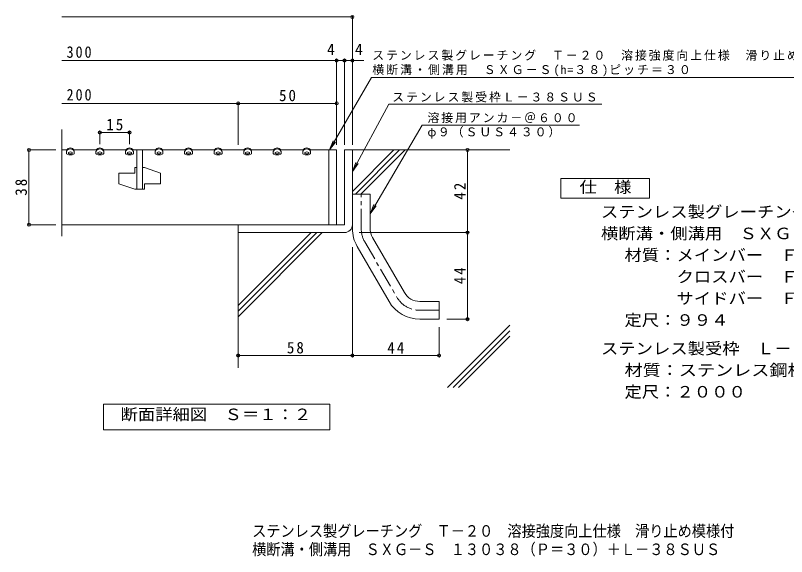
# Model space of a CAD drawing. Units: millimetres on the paper, enlarged 10 times, with parts at other scales. Extents: x -1397 to 1583, y -1380 to 1113.
# Drawn here: x -1397 to 560, y -1380 to -5 of the extents above; entities that cross this region are included whole.
import ezdxf
from ezdxf.enums import TextEntityAlignment as Align

# ---------------------------------------------------------------- set-up
doc = ezdxf.new("R2010")
doc.units = ezdxf.units.MM
doc.header["$LTSCALE"] = 10
doc.header["$PDMODE"] = 32
doc.header["$PDSIZE"] = 8
doc.linetypes.add('CHAIN1', pattern=[8, 5, -1, 1, -1])
for name, color, linetype, lineweight in [('D-0', 3, 'Continuous', 9), ('D-1', 2, 'Continuous', 9), ('D-2', 3, 'Continuous', 9), ('D-4', 7, 'Continuous', 9), ('D-5', 7, 'Continuous', 9), ('D-6', 6, 'Continuous', 9), ('F-5_F-5ﾚｲﾔ', 2, 'Continuous', 9)]:
    doc.layers.add(name, color=color, linetype=linetype, lineweight=lineweight)
doc.layers.add('F-0_F-0ﾚｲﾔ', color=6, linetype='Continuous')
doc.styles.add('ＭＳ ゴシック', font='')
doc.styles.get('ＭＳ ゴシック').set_extended_font_data('MS Gothic')

msp = doc.modelspace()

# ---------------------------------------------------------------- linework, layer by layer
at = {"layer": 'D-0', "color": 7}
for p, q in [((-1183.01, -331.59), (-1183.01, -299.05)), ((-1183.01, -302.05), (-1108.01, -302.05)), ((-1108.01, -331.59), (-1108.01, -299.05))]:
    msp.add_line(p, q, dxfattribs=at)
at = {"layer": 'D-0'}
for p, q in [((-1267.37, -346.49), (-1279.71, -346.49)), ((-1268.02, -355.21), (-1268.02, -350.74)), ((-1192.37, -346.49), (-1248.67, -346.49)), ((-1248.02, -355.21), (-1248.02, -350.74)), ((-1193.02, -355.21), (-1193.02, -350.74)), ((-1117.37, -346.49), (-1173.67, -346.49)), ((-1173.02, -355.21), (-1173.02, -350.74)), ((-1118.02, -355.21), (-1118.02, -350.74)), ((-1042.37, -346.49), (-1098.67, -346.49)), ((-1098.02, -355.21), (-1098.02, -350.74)), ((-1043.02, -355.21), (-1043.02, -350.74)), ((-967.37, -346.49), (-1023.67, -346.49)), ((-1023.02, -355.21), (-1023.02, -350.74)), ((-968.02, -355.21), (-968.02, -350.74)), ((-892.37, -346.49), (-948.67, -346.49)), ((-948.02, -355.21), (-948.02, -350.74)), ((-893.02, -355.21), (-893.02, -350.74)), ((-817.37, -346.49), (-873.67, -346.49)), ((-873.02, -355.21), (-873.02, -350.74)), ((-818.02, -355.21), (-818.02, -350.74)), ((-742.37, -346.49), (-798.67, -346.49)), ((-798.02, -355.21), (-798.02, -350.74)), ((-743.02, -355.21), (-743.02, -350.74)), ((-667.37, -346.49), (-723.67, -346.49)), ((-723.02, -355.21), (-723.02, -350.74)), ((-668.02, -355.21), (-668.02, -350.74)), ((-582.04, -346.49), (-648.67, -346.49)), ((-648.02, -355.21), (-648.02, -350.74)), ((-1263.02, -355.93), (-1263.02, -352.67)), ((-1253.02, -355.93), (-1253.02, -352.67)), ((-1188.02, -355.93), (-1188.02, -352.67)), ((-1178.02, -355.93), (-1178.02, -352.67)), ((-1113.02, -355.93), (-1113.02, -352.67)), ((-1103.02, -355.93), (-1103.02, -352.67)), ((-1038.02, -355.93), (-1038.02, -352.67)), ((-1028.02, -355.93), (-1028.02, -352.67)), ((-963.02, -355.93), (-963.02, -352.67)), ((-953.02, -355.93), (-953.02, -352.67)), ((-888.02, -355.93), (-888.02, -352.67)), ((-878.02, -355.93), (-878.02, -352.67)), ((-813.02, -355.93), (-813.02, -352.67)), ((-803.02, -355.93), (-803.02, -352.67)), ((-738.02, -355.93), (-738.02, -352.67)), ((-728.02, -355.93), (-728.02, -352.67)), ((-663.02, -355.93), (-663.02, -352.67)), ((-653.02, -355.93), (-653.02, -352.67))]:
    msp.add_line(p, q, dxfattribs=at)
for centre, radius, start, end in [((-1265.52, -350.74), 2.5, 148.99734, 180), ((-1258.02, -355.24), 11.25, 31.00233, 148.99767), ((-1258.02, -352.74), 11.25, 33.74878, 146.25122), ((-1258.02, -362.74), 11.25, 63.6122, 116.3878), ((-1250.52, -350.74), 2.5, 0, 31.00266), ((-1190.52, -350.74), 2.5, 148.99734, 180), ((-1183.02, -355.24), 11.25, 31.00233, 148.99767), ((-1183.02, -352.74), 11.25, 33.74878, 146.25122), ((-1183.02, -362.74), 11.25, 63.6122, 116.3878), ((-1175.52, -350.74), 2.5, 0, 31.00266), ((-1115.52, -350.74), 2.5, 148.99734, 180), ((-1108.02, -355.24), 11.25, 31.00233, 148.99767), ((-1108.02, -352.74), 11.25, 33.74861, 146.25139), ((-1108.02, -362.74), 11.25, 63.6122, 116.3878), ((-1100.52, -350.74), 2.5, 0, 31.00266), ((-1040.52, -350.74), 2.5, 148.99734, 180), ((-1033.02, -355.24), 11.25, 31.00233, 148.99767), ((-1033.02, -352.74), 11.25, 33.74861, 146.25139), ((-1033.02, -362.74), 11.25, 63.6122, 116.3878), ((-1025.52, -350.74), 2.5, 0, 31.00266), ((-965.52, -350.74), 2.5, 148.99734, 180), ((-958.02, -355.24), 11.25, 31.00233, 148.99767), ((-958.02, -352.74), 11.25, 33.74861, 146.25139), ((-958.02, -362.74), 11.25, 63.6122, 116.3878), ((-950.52, -350.74), 2.5, 0, 31.00266), ((-890.52, -350.74), 2.5, 148.99734, 180), ((-883.02, -355.24), 11.25, 31.00233, 148.99767), ((-883.02, -352.74), 11.25, 33.74861, 146.25139), ((-883.02, -362.74), 11.25, 63.6122, 116.3878), ((-875.52, -350.74), 2.5, 0, 31.00266), ((-815.52, -350.74), 2.5, 148.99734, 180), ((-808.02, -355.24), 11.25, 31.00233, 148.99767), ((-808.02, -352.74), 11.25, 33.74861, 146.25139), ((-808.02, -362.74), 11.25, 63.6122, 116.3878), ((-800.52, -350.74), 2.5, 0, 31.00266), ((-740.52, -350.74), 2.5, 148.99734, 180), ((-733.02, -355.24), 11.25, 31.00233, 148.99767), ((-733.02, -352.74), 11.25, 33.74861, 146.25139), ((-733.02, -362.74), 11.25, 63.6122, 116.3878), ((-725.52, -350.74), 2.5, 0, 31.00266), ((-665.52, -350.74), 2.5, 148.99734, 180), ((-658.02, -355.24), 11.25, 31.00233, 148.99767), ((-658.02, -352.74), 11.25, 33.74861, 146.25139), ((-658.02, -362.74), 11.25, 63.6122, 116.3878), ((-650.52, -350.74), 2.5, 0, 31.00266), ((-1265.52, -355.21), 2.5, 180, 250.5285), ((-1258.02, -333.99), 25, 250.52866, 289.47134), ((-1258.02, -333.99), 22.5, 257.16035, 282.83965), ((-1250.52, -355.21), 2.5, 289.4715, 0), ((-1190.52, -355.21), 2.5, 180, 250.5285), ((-1183.02, -333.99), 25, 250.52866, 289.47134), ((-1183.02, -333.99), 22.5, 257.16035, 282.83965), ((-1175.52, -355.21), 2.5, 289.4715, 0), ((-1115.52, -355.21), 2.5, 180, 250.5285), ((-1108.02, -333.99), 25, 250.52866, 289.47134), ((-1108.02, -333.99), 22.5, 257.16035, 282.83965), ((-1100.52, -355.21), 2.5, 289.4715, 0), ((-1040.52, -355.21), 2.5, 180, 250.5285), ((-1033.02, -333.99), 25, 250.52866, 289.47134), ((-1033.02, -333.99), 22.5, 257.16035, 282.83965), ((-1025.52, -355.21), 2.5, 289.4715, 0), ((-965.52, -355.21), 2.5, 180, 250.5285), ((-958.02, -333.99), 25, 250.52866, 289.47134), ((-958.02, -333.99), 22.5, 257.16035, 282.83965), ((-950.52, -355.21), 2.5, 289.4715, 0), ((-890.52, -355.21), 2.5, 180, 250.5285), ((-883.02, -333.99), 25, 250.52866, 289.47134), ((-883.02, -333.99), 22.5, 257.16035, 282.83965), ((-875.52, -355.21), 2.5, 289.4715, 0), ((-815.52, -355.21), 2.5, 180, 250.5285), ((-808.02, -333.99), 25, 250.52866, 289.47134), ((-808.02, -333.99), 22.5, 257.16035, 282.83965), ((-800.52, -355.21), 2.5, 289.4715, 0), ((-740.52, -355.21), 2.5, 180, 250.5285), ((-733.02, -333.99), 25, 250.52866, 289.47134), ((-733.02, -333.99), 22.5, 257.16035, 282.83965), ((-725.52, -355.21), 2.5, 289.4715, 0), ((-665.52, -355.21), 2.5, 180, 250.5285), ((-658.02, -333.99), 25, 250.52866, 289.47134), ((-658.02, -333.99), 22.5, 257.16035, 282.83965), ((-650.52, -355.21), 2.5, 289.4715, 0)]:
    msp.add_arc(centre, radius, start, end, dxfattribs=at)
at = {"layer": 'D-0', "color": 7}
for p in [(-1183.01, -302.05), (-1108.01, -302.05)]:
    msp.add_point(p, dxfattribs=at)
at = {"layer": 'D-1'}
for p, q in [((-562.04, -346.49), (-542.04, -346.49)), ((-562.04, -346.49), (-562.04, -536.49)), ((-542.04, -346.49), (-542.04, -546.42)), ((-542.04, -458.49), (-497.04, -458.49)), ((-497.04, -546.42), (-497.04, -458.49)), ((-832.04, -536.49), (-832.04, -556.49)), ((-562.04, -536.49), (-832.04, -536.49)), ((-562.04, -556.49), (-832.04, -556.49)), ((-410.03, -709.01), (-491, -568.94)), ((-529.96, -591.46), (-448.99, -731.53)), ((-371.07, -731.49), (-322.04, -731.49)), ((-322.04, -776.49), (-322.04, -731.49)), ((-322.04, -776.49), (-371.07, -776.49))]:
    msp.add_line(p, q, dxfattribs=at)
at = {"layer": 'D-1', "linetype": 'CHAIN1'}
for p, q in [((-519.54, -546.42), (-519.54, -458.49)), ((-510.48, -580.2), (-429.51, -720.27)), ((-371.07, -753.99), (-322.04, -753.99))]:
    msp.add_line(p, q, dxfattribs=at)
at = {"layer": 'D-1'}
for centre, radius, start, end in [((-562.04, -536.49), 20, 270, 0), ((-452.04, -546.42), 90, 180, 210.0294), ((-452.04, -546.42), 45, 180, 210.02954), ((-371.07, -686.49), 45, 210.02954, 270), ((-371.07, -686.49), 90, 210.02939, 270)]:
    msp.add_arc(centre, radius, start, end, dxfattribs=at)
at = {"layer": 'D-1', "linetype": 'CHAIN1'}
for centre, start, end in [((-452.04, -546.42), 180, 210.02942), ((-371.07, -686.49), 210.02939, 270)]:
    msp.add_arc(centre, 67.5, start, end, dxfattribs=at)
at = {"layer": 'D-2'}
for p, q in [((-1279.71, -565.3), (-1279.71, -294.41)), ((-1089.54, -346.49), (-1089.54, -446.49)), ((-1074.54, -346.49), (-1074.54, -446.49)), ((-602.04, -346.49), (-602.04, -536.49)), ((-582.04, -346.49), (-582.04, -536.49)), ((-1094.54, -391.49), (-1094.54, -405.24)), ((-1089.54, -391.49), (-1094.54, -391.49)), ((-1069.54, -391.49), (-1074.54, -391.49)), ((-1069.54, -391.49), (-1029.54, -405.24)), ((-1134.54, -405.24), (-1134.54, -432.74)), ((-1134.54, -405.24), (-1094.54, -405.24)), ((-1029.54, -405.24), (-1029.54, -432.74)), ((-1134.54, -432.74), (-1094.54, -446.49)), ((-1069.54, -446.49), (-1094.54, -446.49)), ((-1069.54, -432.74), (-1069.54, -446.49)), ((-1069.54, -432.74), (-1029.54, -432.74)), ((-1279.71, -536.49), (-582.04, -536.49))]:
    msp.add_line(p, q, dxfattribs=at)
at = {"layer": 'D-4'}
for p, q in [((-1279.71, -8.63), (-542.04, -8.63)), ((-542.04, -333.54), (-542.04, -5.63)), ((-582.04, -333.54), (-582.04, -116.32)), ((-562.04, -333.54), (-562.04, -116.32)), ((-1279.71, -119.32), (-582.04, -119.32)), ((-582.04, -119.32), (-567.04, -119.32)), ((-567.04, -119.32), (-512.67, -119.32)), ((-1279.71, -228.07), (-832.04, -228.07)), ((-832.04, -333.54), (-832.04, -225.07)), ((-832.04, -228.07), (-582.04, -228.07)), ((-1294.71, -346.49), (-1366.03, -346.49)), ((-1363.03, -536.49), (-1363.03, -346.49)), ((-249.73, -346.49), (-249.73, -556.49)), ((-542.04, -401.49), (-533.12, -378.14)), ((-542.04, -401.49), (-527.38, -381.24)), ((-497.04, -508.5), (-487.34, -485.46)), ((-497.04, -508.5), (-481.7, -488.75)), ((-1294.71, -536.49), (-1366.03, -536.49)), ((-246.73, -556.49), (-524.66, -556.49)), ((-249.73, -556.49), (-249.73, -776.49)), ((-542.04, -871.9), (-542.04, -593.36)), ((-246.73, -776.49), (-302.04, -776.49)), ((-322.04, -871.9), (-322.04, -796.49)), ((-832.04, -868.9), (-542.04, -868.9)), ((-542.04, -868.9), (-322.04, -868.9))]:
    msp.add_line(p, q, dxfattribs=at)
for p in [(-542.04, -8.63), (-582.04, -119.32), (-562.04, -119.32), (-542.04, -119.32), (-832.04, -228.07), (-582.04, -228.07), (-1363.03, -346.49), (-249.73, -346.49), (-1363.03, -536.49), (-249.73, -556.49), (-249.73, -776.49), (-832.04, -868.9), (-542.04, -868.9), (-322.04, -868.9)]:
    msp.add_point(p, dxfattribs=at)
at = {"layer": 'D-5'}
for p, q in [((-600.34, -346.49), (-493.91, -162.16)), ((-493.91, -162.16), (697.6, -162.16)), ((-542.04, -401.49), (-449.64, -230.55)), ((-449.64, -230.55), (91.34, -230.55)), ((-365.19, -283.15), (-497.04, -508.5)), ((-365.19, -283.15), (34.33, -283.15)), ((-600.34, -346.49), (-590.77, -323.4)), ((-600.34, -346.49), (-585.12, -326.66))]:
    msp.add_line(p, q, dxfattribs=at)
msp.add_lwpolyline([(-1174.03, -1057.83), (-1174.03, -992.83), (-599.03, -992.83), (-599.03, -1057.83)], close=True, dxfattribs=at)
at = {"layer": 'D-6'}
for p, q in [((-542.04, -346.49), (-142.04, -346.49)), ((-542.04, -451.84), (-436.69, -346.49)), ((-534.55, -458.49), (-422.55, -346.49)), ((-520.41, -458.49), (-408.41, -346.49)), ((-832.04, -556.49), (-832.04, -900.48)), ((-832.04, -770.12), (-618.41, -556.49)), ((-832.04, -755.98), (-632.55, -556.49)), ((-832.04, -741.84), (-646.69, -556.49)), ((-300.55, -950.28), (-142.04, -791.77)), ((-286.41, -950.28), (-142.04, -805.91)), ((-272.27, -950.28), (-142.04, -820.05))]:
    msp.add_line(p, q, dxfattribs=at)
at = {"layer": 'F-5_F-5ﾚｲﾔ', "color": 7}
msp.add_lwpolyline([(-13.07, -469.17), (-13.07, -419.17), (211.93, -419.17), (211.93, -469.17)], close=True, dxfattribs=at)

# ---------------------------------------------------------------- texts
at = {"layer": 'D-0', "color": 2, "insert": (-1166.76, -297.05), "char_height": 29.33, "attachment_point": 7, "style": 'ＭＳ ゴシック'}
msp.add_mtext('\\T1.27;\\W0.95;15', dxfattribs=at)
at = {"layer": 'D-4', "color": 2, "style": 'ＭＳ ゴシック'}
for p in [(-606.38, -114.32), (-535.43, -114.32)]:
    msp.add_text('4', height=29.33, dxfattribs=at).set_placement(p, align=Align.BOTTOM_LEFT)
at = {"layer": 'D-4', "color": 2, "char_height": 29.33, "attachment_point": 7, "style": 'ＭＳ ゴシック'}
for s, insert in [('\\T1.27;\\W0.9;300', (-1267.68, -112.75)), ('\\T1.27;\\W0.9;200', (-1267.68, -221.22)), ('\\T1.27;\\W0.95;50', (-728.29, -223.07)), ('\\T1.27;\\W0.95;58', (-708.29, -863.9)), ('\\T1.27;\\W0.95;44', (-453.29, -863.9))]:
    msp.add_mtext(s, dxfattribs=dict(at, insert=insert))
at = {"layer": 'D-4', "color": 2, "char_height": 29.33, "attachment_point": 7, "rotation": 90, "style": 'ＭＳ ゴシック'}
for s, insert in [('\\T1.27;\\W0.95;38', (-1368.03, -462.74)), ('\\T1.27;\\W0.95;42', (-254.73, -472.74)), ('\\T1.27;\\W0.95;44', (-254.73, -687.74))]:
    msp.add_mtext(s, dxfattribs=dict(at, insert=insert))
at = {"layer": 'D-5', "color": 2, "style": 'ＭＳ ゴシック', "width": 1.1}
msp.add_text('断面詳細図\u3000Ｓ＝１：２', height=29.33, dxfattribs=at).set_placement((-1130.61, -1041.86), align=Align.BOTTOM_LEFT)
at = {"layer": 'D-5', "char_height": 21.99, "attachment_point": 7, "style": 'ＭＳ ゴシック'}
for s, insert in [('\\T1.17;ステンレス製グレーチング\u3000Ｔ－２０\u3000溶接強度向上仕様\u3000滑り止め模様付', (-491.51, -119.85)), ('\\T1.18;横断溝・側溝用\u3000ＳＸＧ－Ｓ(h=３８)ピッチ＝３０', (-491.51, -159.49)), ('\\T1.17;ステンレス製受枠Ｌ－３８ＳＵＳ', (-440.78, -225.8)), ('\\T1.17;溶接用アンカ－＠６００', (-351.54, -278.49)), ('\\T1.17;φ９（ＳＵＳ４３０）', (-351.54, -317.81))]:
    msp.add_mtext(s, dxfattribs=dict(at, insert=insert))
at = {"layer": 'F-0_F-0ﾚｲﾔ', "style": 'ＭＳ ゴシック', "width": 0.9}
msp.add_text('横断溝・側溝用\u3000ＳＸＧ－Ｓ\u3000１３０３８（Ｐ＝３０）＋Ｌ－３８ＳＵＳ', height=29.33, dxfattribs=at).set_placement((-796.58, -1384.68), align=Align.BOTTOM_LEFT)
at = {"layer": 'F-5_F-5ﾚｲﾔ', "style": 'ＭＳ ゴシック'}
for s, width, p in [('仕\u3000様', 1.1, (34.42, -464.17)), ('ステンレス製グレーチング\u3000Ｔ－２０\u3000溶接強度向上仕様\u3000滑り止め模様付', 1.1, (89.02, -527.09)), ('横断溝・側溝用\u3000ＳＸＧ－Ｓ\u3000１３０３８（Ｐ＝３０）', 1.1, (89.02, -582.09)), ('材質：メインバー\u3000ＦＢ４×３８（ＳＵＳ３０４）', 1.1, (148.73, -637.09)), ('\u3000\u3000\u3000クロスバー\u3000ＦＢ３×２０（ＳＵＳ３０４）', 1.1, (148.73, -692.09)), ('\u3000\u3000\u3000サイドバー\u3000ＦＢ４×３８（ＳＵＳ３０４）', 1.1, (148.73, -747.09)), ('定尺：９９４', 1.1, (148.73, -802.09)), ('ステンレス製受枠\u3000Ｌ－３８ＳＵＳ', 1.1, (89.02, -874.44)), ('材質：ステンレス鋼板ｔ＝４．０（ＳＵＳ３０４）', 1.15, (148.73, -929.44)), ('定尺：２０００', 1.1, (148.73, -984.44))]:
    msp.add_text(s, height=29.33, dxfattribs=dict(at, width=width)).set_placement(p, align=Align.BOTTOM_LEFT)
at = {"layer": 'F-5_F-5ﾚｲﾔ', "color": 6, "style": 'ＭＳ ゴシック', "width": 0.9}
msp.add_text('ステンレス製グレーチング\u3000Ｔ－２０\u3000溶接強度向上仕様\u3000滑り止め模様付', height=29.33, dxfattribs=at).set_placement((-796.58, -1338.05), align=Align.BOTTOM_LEFT)

doc.saveas('drawing.dxf')
